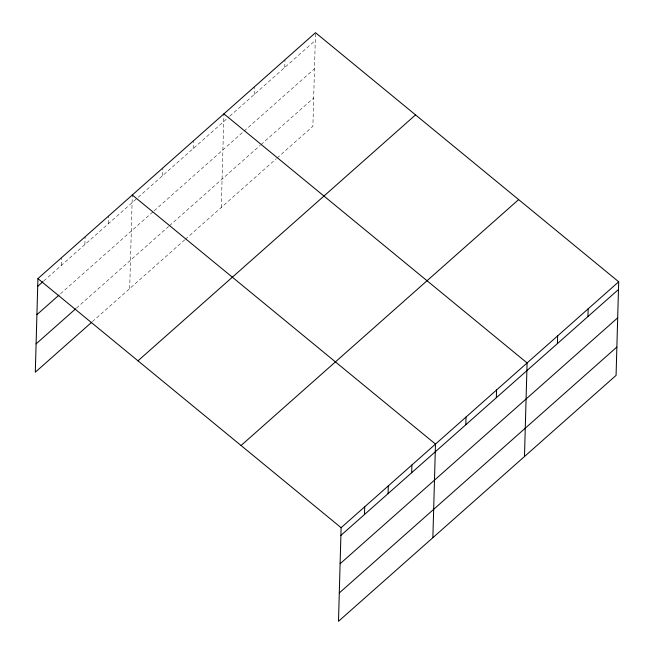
<?xml version="1.0" encoding="UTF-8"?>
<svg xmlns="http://www.w3.org/2000/svg" width="654" height="654" viewBox="0 0 654 654"><rect width="100%" height="100%" fill="white"/><g stroke="black" fill="none" stroke-linecap="round" stroke-linejoin="round"><path stroke-width="0.49" stroke-dasharray="3.27 2.45" d="M61.304 265.426L61.517 257.709M84.897 244.522L85.11 236.805M108.49 223.619L108.711 215.902M129.688 288.602L132.304 194.998M162.617 175.664L162.838 167.947M193.151 148.613L193.371 140.904M221.289 207.449L223.905 113.853M254.218 94.511L254.439 86.802M284.752 67.46L284.972 59.751M315.473 33.665L312.89 126.296L277.01 158.08M43.802 280.934L137.43 197.982M138.19 197.304L229.031 116.829M229.791 116.15L315.285 40.417M60.511 293.76L153.428 211.446M154.197 210.768L314.492 68.752M76.444 308.132L168.642 226.447M169.411 225.769L260.243 145.294M261.011 144.616L313.683 97.953M92.394 321.637L184.649 239.912M185.409 239.233L276.25 158.758"/><path stroke-width="0.98" d="M618.692 281.792L341.11 527.704L338.494 621.3L616.076 375.388L618.692 281.792L315.506 32.7L37.924 278.612L35.308 372.208L91.634 322.316M364.491 514.51L364.703 506.801M388.084 493.615L388.296 485.897M411.677 472.711L411.897 464.994M432.874 537.694L435.49 444.091L132.304 194.998M465.803 424.757L466.024 417.039M496.337 397.706L496.558 389.988M524.475 456.541L527.091 362.945L223.905 113.853M557.404 343.603L557.625 335.894M587.938 316.552L588.159 308.843M37.711 286.321L43.041 281.604M36.918 314.664L58.991 295.109M36.101 343.865L75.684 308.802M137.978 360.812L415.552 114.9M241.056 445.505L518.638 199.593M340.897 535.413L618.471 289.501M340.105 563.756L617.678 317.844M339.287 592.957L616.869 347.045M37.924 278.612L341.11 527.704"/></g></svg>
